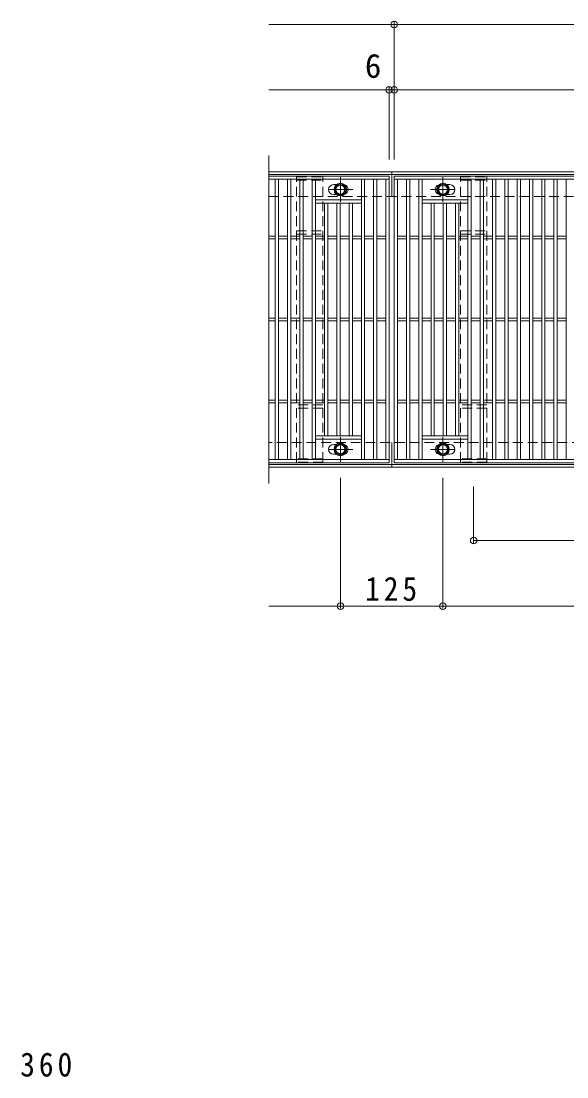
# Model space of a CAD drawing. Units: millimetres on the paper, enlarged 2 times, with parts at other scales. Extents: x -407 to 421, y -392 to 305.
# Drawn here: x -179.4 to -46.3, y 40.9 to 298.5 of the extents above; entities that cross this region are included whole.
import ezdxf
from ezdxf.enums import TextEntityAlignment as Align

# ---------------------------------------------------------------- set-up
doc = ezdxf.new("R2010")
doc.units = ezdxf.units.MM
doc.header["$LTSCALE"] = 2
doc.header["$PDMODE"] = 32
doc.header["$PDSIZE"] = 1.6
doc.linetypes.add('CHAIN1', pattern=[8, 5, -1, 1, -1])
doc.linetypes.add('DASHED1', pattern=[1.8, 1.2, -0.6])
for name, color, linetype, lineweight in [('C-1_躯体', 2, 'Continuous', 9), ('C-2_仕上', 3, 'Continuous', 9), ('C-4_文字', 7, 'Continuous', 9), ('C-8_ハッチ', 3, 'DASHED1', 9), ('C-B_衛生陶器', 2, 'Continuous', 9), ('D-4_文字', 7, 'Continuous', 9)]:
    doc.layers.add(name, color=color, linetype=linetype, lineweight=lineweight)
doc.styles.add('ＭＳ ゴシック', font='')
doc.styles.get('ＭＳ ゴシック').set_extended_font_data('MS Gothic')

msp = doc.modelspace()

# ---------------------------------------------------------------- linework, layer by layer
at = {"layer": 'C-1_躯体'}
for p, q in [((-119.021, 261.726), (140.979, 261.726)), ((-119.021, 261.126), (140.979, 261.126)), ((-89.021, 255.726), (-89.021, 261.726)), ((-89.021, 189.726), (-89.021, 195.726)), ((140.979, 190.326), (-119.021, 190.326)), ((140.979, 189.726), (-119.021, 189.726))]:
    msp.add_line(p, q, dxfattribs=at)
at = {"layer": 'C-1_躯体', "linetype": 'DASHED1'}
for p, q in [((-119.021, 255.726), (140.979, 255.726)), ((140.979, 195.726), (-119.021, 195.726))]:
    msp.add_line(p, q, dxfattribs=at)
at = {"layer": 'C-2_仕上'}
for p, q in [((-119.021, 265.726), (-119.021, 185.726)), ((-119.021, 260.726), (-89.621, 260.726)), ((-88.421, 260.726), (110.379, 260.726)), ((-88.421, 190.726), (-88.421, 260.726)), ((-119.021, 259.926), (-89.621, 259.926)), ((-117.421, 259.926), (-117.421, 191.526)), ((-116.621, 259.926), (-116.621, 191.526)), ((-114.421, 259.926), (-114.421, 191.526)), ((-113.621, 259.926), (-113.621, 191.526)), ((-111.421, 259.926), (-111.421, 191.526)), ((-110.621, 259.926), (-110.621, 191.526)), ((-108.421, 259.926), (-108.421, 191.526)), ((-107.621, 259.926), (-107.621, 191.526)), ((-103.221, 258.626), (-102.502, 258.626)), ((-96.421, 259.926), (-96.421, 191.526)), ((-95.621, 259.926), (-95.621, 191.526)), ((-93.421, 259.926), (-93.421, 191.526)), ((-92.621, 259.926), (-92.621, 191.526)), ((-90.421, 259.926), (-90.421, 191.526)), ((-88.421, 259.926), (110.379, 259.926)), ((-87.621, 259.926), (-87.621, 191.526)), ((-85.421, 259.926), (-85.421, 191.526)), ((-84.621, 259.926), (-84.621, 191.526)), ((-82.421, 259.926), (-82.421, 191.526)), ((-81.621, 259.926), (-81.621, 191.526)), ((-75.54, 258.626), (-74.821, 258.626)), ((-70.421, 259.926), (-70.421, 191.526)), ((-69.621, 259.926), (-69.621, 191.526)), ((-67.421, 259.926), (-67.421, 191.526)), ((-66.621, 259.926), (-66.621, 191.526)), ((-64.421, 259.926), (-64.421, 191.526)), ((-63.621, 259.926), (-63.621, 191.526)), ((-61.421, 259.926), (-61.421, 191.526)), ((-60.621, 259.926), (-60.621, 191.526)), ((-58.421, 259.926), (-58.421, 191.526)), ((-57.621, 259.926), (-57.621, 191.526)), ((-55.421, 259.926), (-55.421, 191.526)), ((-54.621, 259.926), (-54.621, 191.526)), ((-52.421, 259.926), (-52.421, 191.526)), ((-51.621, 259.926), (-51.621, 191.526)), ((-49.421, 259.926), (-49.421, 191.526)), ((-48.621, 259.926), (-48.621, 191.526)), ((-46.421, 259.926), (-46.421, 191.526)), ((-102.502, 256.226), (-103.221, 256.226)), ((-74.821, 256.226), (-75.54, 256.226)), ((-107.621, 254.926), (-96.421, 254.926)), ((-107.621, 254.126), (-96.421, 254.126)), ((-105.421, 254.126), (-105.421, 197.326)), ((-104.621, 254.126), (-104.621, 197.326)), ((-102.421, 254.126), (-102.421, 197.326)), ((-101.621, 254.126), (-101.621, 197.326)), ((-99.421, 254.126), (-99.421, 197.326)), ((-98.621, 254.126), (-98.621, 197.326)), ((-81.621, 254.926), (-70.421, 254.926)), ((-81.621, 254.126), (-70.421, 254.126)), ((-79.421, 254.126), (-79.421, 197.326)), ((-78.621, 254.126), (-78.621, 197.326)), ((-76.421, 254.126), (-76.421, 197.326)), ((-75.621, 254.126), (-75.621, 197.326)), ((-73.421, 254.126), (-73.421, 197.326)), ((-72.621, 254.126), (-72.621, 197.326)), ((-119.021, 246.026), (-117.421, 246.026)), ((-119.021, 245.426), (-117.421, 245.426)), ((-116.621, 246.026), (-114.421, 246.026)), ((-116.621, 245.426), (-114.421, 245.426)), ((-113.621, 246.026), (-111.421, 246.026)), ((-113.621, 245.426), (-111.421, 245.426)), ((-110.621, 246.026), (-108.421, 246.026)), ((-110.621, 245.426), (-108.421, 245.426)), ((-107.621, 246.026), (-105.421, 246.026)), ((-107.621, 245.426), (-105.421, 245.426)), ((-104.621, 246.026), (-102.421, 246.026)), ((-104.621, 245.426), (-102.421, 245.426)), ((-101.621, 246.026), (-99.421, 246.026)), ((-101.621, 245.426), (-99.421, 245.426)), ((-98.621, 246.026), (-96.421, 246.026)), ((-98.621, 245.426), (-96.421, 245.426)), ((-95.621, 246.026), (-93.421, 246.026)), ((-95.621, 245.426), (-93.421, 245.426)), ((-92.621, 246.026), (-90.421, 246.026)), ((-92.621, 245.426), (-90.421, 245.426)), ((-87.621, 246.026), (-85.421, 246.026)), ((-87.621, 245.426), (-85.421, 245.426)), ((-84.621, 246.026), (-82.421, 246.026)), ((-84.621, 245.426), (-82.421, 245.426)), ((-81.621, 246.026), (-79.421, 246.026)), ((-81.621, 245.426), (-79.421, 245.426)), ((-78.621, 246.026), (-76.421, 246.026)), ((-78.621, 245.426), (-76.421, 245.426)), ((-75.621, 246.026), (-73.421, 246.026)), ((-75.621, 245.426), (-73.421, 245.426)), ((-72.621, 246.026), (-70.421, 246.026)), ((-72.621, 245.426), (-70.421, 245.426)), ((-69.621, 246.026), (-67.421, 246.026)), ((-69.621, 245.426), (-67.421, 245.426)), ((-66.621, 246.026), (-64.421, 246.026)), ((-66.621, 245.426), (-64.421, 245.426)), ((-63.621, 246.026), (-61.421, 246.026)), ((-63.621, 245.426), (-61.421, 245.426)), ((-60.621, 246.026), (-58.421, 246.026)), ((-60.621, 245.426), (-58.421, 245.426)), ((-57.621, 246.026), (-55.421, 246.026)), ((-57.621, 245.426), (-55.421, 245.426)), ((-54.621, 246.026), (-52.421, 246.026)), ((-54.621, 245.426), (-52.421, 245.426)), ((-51.621, 246.026), (-49.421, 246.026)), ((-51.621, 245.426), (-49.421, 245.426)), ((-48.621, 246.026), (-46.421, 246.026)), ((-48.621, 245.426), (-46.421, 245.426)), ((-119.021, 226.026), (-117.421, 226.026)), ((-119.021, 225.426), (-117.421, 225.426)), ((-116.621, 226.026), (-114.421, 226.026)), ((-116.621, 225.426), (-114.421, 225.426)), ((-113.621, 226.026), (-111.421, 226.026)), ((-113.621, 225.426), (-111.421, 225.426)), ((-110.621, 226.026), (-108.421, 226.026)), ((-110.621, 225.426), (-108.421, 225.426)), ((-107.621, 226.026), (-105.421, 226.026)), ((-107.621, 225.426), (-105.421, 225.426)), ((-104.621, 226.026), (-102.421, 226.026)), ((-104.621, 225.426), (-102.421, 225.426)), ((-101.621, 226.026), (-99.421, 226.026)), ((-101.621, 225.426), (-99.421, 225.426)), ((-98.621, 226.026), (-96.421, 226.026)), ((-98.621, 225.426), (-96.421, 225.426)), ((-95.621, 226.026), (-93.421, 226.026)), ((-95.621, 225.426), (-93.421, 225.426)), ((-92.621, 226.026), (-90.421, 226.026)), ((-92.621, 225.426), (-90.421, 225.426)), ((-87.621, 226.026), (-85.421, 226.026)), ((-87.621, 225.426), (-85.421, 225.426)), ((-84.621, 226.026), (-82.421, 226.026)), ((-84.621, 225.426), (-82.421, 225.426)), ((-81.621, 226.026), (-79.421, 226.026)), ((-81.621, 225.426), (-79.421, 225.426)), ((-78.621, 226.026), (-76.421, 226.026)), ((-78.621, 225.426), (-76.421, 225.426)), ((-75.621, 226.026), (-73.421, 226.026)), ((-75.621, 225.426), (-73.421, 225.426)), ((-72.621, 226.026), (-70.421, 226.026)), ((-72.621, 225.426), (-70.421, 225.426)), ((-69.621, 226.026), (-67.421, 226.026)), ((-69.621, 225.426), (-67.421, 225.426)), ((-66.621, 226.026), (-64.421, 226.026)), ((-66.621, 225.426), (-64.421, 225.426)), ((-63.621, 226.026), (-61.421, 226.026)), ((-63.621, 225.426), (-61.421, 225.426)), ((-60.621, 226.026), (-58.421, 226.026)), ((-60.621, 225.426), (-58.421, 225.426)), ((-57.621, 226.026), (-55.421, 226.026)), ((-57.621, 225.426), (-55.421, 225.426)), ((-54.621, 226.026), (-52.421, 226.026)), ((-54.621, 225.426), (-52.421, 225.426)), ((-51.621, 226.026), (-49.421, 226.026)), ((-51.621, 225.426), (-49.421, 225.426)), ((-48.621, 226.026), (-46.421, 226.026)), ((-48.621, 225.426), (-46.421, 225.426)), ((-119.021, 206.026), (-117.421, 206.026)), ((-119.021, 205.426), (-117.421, 205.426)), ((-116.621, 206.026), (-114.421, 206.026)), ((-116.621, 205.426), (-114.421, 205.426)), ((-113.621, 206.026), (-111.421, 206.026)), ((-113.621, 205.426), (-111.421, 205.426)), ((-110.621, 206.026), (-108.421, 206.026)), ((-110.621, 205.426), (-108.421, 205.426)), ((-107.621, 206.026), (-105.421, 206.026)), ((-107.621, 205.426), (-105.421, 205.426)), ((-104.621, 206.026), (-102.421, 206.026)), ((-104.621, 205.426), (-102.421, 205.426)), ((-101.621, 206.026), (-99.421, 206.026)), ((-101.621, 205.426), (-99.421, 205.426)), ((-98.621, 206.026), (-96.421, 206.026)), ((-98.621, 205.426), (-96.421, 205.426)), ((-95.621, 206.026), (-93.421, 206.026)), ((-95.621, 205.426), (-93.421, 205.426)), ((-92.621, 206.026), (-90.421, 206.026)), ((-92.621, 205.426), (-90.421, 205.426)), ((-87.621, 206.026), (-85.421, 206.026)), ((-87.621, 205.426), (-85.421, 205.426)), ((-84.621, 206.026), (-82.421, 206.026)), ((-84.621, 205.426), (-82.421, 205.426)), ((-81.621, 206.026), (-79.421, 206.026)), ((-81.621, 205.426), (-79.421, 205.426)), ((-78.621, 206.026), (-76.421, 206.026)), ((-78.621, 205.426), (-76.421, 205.426)), ((-75.621, 206.026), (-73.421, 206.026)), ((-75.621, 205.426), (-73.421, 205.426)), ((-72.621, 206.026), (-70.421, 206.026)), ((-72.621, 205.426), (-70.421, 205.426)), ((-69.621, 206.026), (-67.421, 206.026)), ((-69.621, 205.426), (-67.421, 205.426)), ((-66.621, 206.026), (-64.421, 206.026)), ((-66.621, 205.426), (-64.421, 205.426)), ((-63.621, 206.026), (-61.421, 206.026)), ((-63.621, 205.426), (-61.421, 205.426)), ((-60.621, 206.026), (-58.421, 206.026)), ((-60.621, 205.426), (-58.421, 205.426)), ((-57.621, 206.026), (-55.421, 206.026)), ((-57.621, 205.426), (-55.421, 205.426)), ((-54.621, 206.026), (-52.421, 206.026)), ((-54.621, 205.426), (-52.421, 205.426)), ((-51.621, 206.026), (-49.421, 206.026)), ((-51.621, 205.426), (-49.421, 205.426)), ((-48.621, 206.026), (-46.421, 206.026)), ((-48.621, 205.426), (-46.421, 205.426)), ((-96.421, 197.326), (-107.621, 197.326)), ((-96.421, 196.526), (-107.621, 196.526)), ((-70.421, 197.326), (-81.621, 197.326)), ((-70.421, 196.526), (-81.621, 196.526)), ((-103.221, 195.226), (-102.502, 195.226)), ((-75.54, 195.226), (-74.821, 195.226)), ((-89.621, 191.526), (-119.021, 191.526)), ((-102.502, 192.826), (-103.221, 192.826)), ((110.379, 191.526), (-88.421, 191.526)), ((-74.821, 192.826), (-75.54, 192.826))]:
    msp.add_line(p, q, dxfattribs=at)
for points in [[(-89.621, 260.726), (-89.621, 190.726), (-119.021, 190.726)], [(110.379, 260.726), (110.379, 190.726), (-88.421, 190.726)]]:
    msp.add_lwpolyline(points, dxfattribs=at)
for centre, start, end in [((-103.221, 257.426), 90, 180), ((-100.821, 257.426), 0, 73.66518), ((-77.221, 257.426), 106.33482, 180), ((-74.821, 257.426), 0, 90), ((-103.221, 257.426), 180, 270), ((-100.821, 257.426), 286.33482, 0), ((-77.221, 257.426), 180, 253.66518), ((-74.821, 257.426), 270, 0), ((-103.221, 194.026), 90, 180), ((-103.221, 194.026), 180, 270), ((-100.821, 194.026), 0, 73.66518), ((-100.821, 194.026), 286.33482, 0), ((-77.221, 194.026), 106.33482, 180), ((-77.221, 194.026), 180, 253.66518), ((-74.821, 194.026), 0, 90), ((-74.821, 194.026), 270, 0)]:
    msp.add_arc(centre, 1.2, start, end, dxfattribs=at)
at = {"layer": 'C-4_文字'}
for p, q in [((-119.021, 297.726), (-88.421, 297.726)), ((-88.421, 298.326), (-88.421, 264.726)), ((-88.421, 297.726), (111.579, 297.726)), ((-119.021, 281.726), (-89.621, 281.726)), ((-89.621, 282.326), (-89.621, 264.726)), ((-89.621, 281.726), (-88.421, 281.726)), ((-88.421, 281.726), (110.379, 281.726)), ((-101.521, 155.186), (-101.521, 187.086)), ((-76.521, 155.186), (-76.521, 187.086)), ((-69.021, 171.186), (-69.021, 184.986)), ((-69.021, 171.786), (110.979, 171.786)), ((-119.021, 155.786), (-101.521, 155.786)), ((-101.521, 155.786), (-76.521, 155.786)), ((-76.521, 155.786), (98.479, 155.786))]:
    msp.add_line(p, q, dxfattribs=at)
for p in [(-88.421, 297.726), (-89.621, 281.726), (-88.421, 281.726), (-69.021, 171.786), (-101.521, 155.786), (-76.521, 155.786)]:
    msp.add_point(p, dxfattribs=at)
at = {"layer": 'C-8_ハッチ'}
for p, q in [((-112.221, 190.926), (-112.221, 260.526)), ((-112.221, 260.526), (-105.821, 260.526)), ((-105.821, 190.926), (-105.821, 260.526)), ((-72.221, 190.926), (-72.221, 260.526)), ((-72.221, 260.526), (-65.821, 260.526)), ((-65.821, 190.926), (-65.821, 260.526)), ((-112.221, 259.726), (-105.821, 259.726)), ((-72.221, 259.726), (-65.821, 259.726)), ((-112.221, 247.326), (-105.821, 247.326)), ((-72.221, 247.326), (-65.821, 247.326)), ((-112.221, 246.526), (-105.821, 246.526)), ((-72.221, 246.526), (-65.821, 246.526)), ((-105.821, 204.926), (-112.221, 204.926)), ((-105.821, 204.126), (-112.221, 204.126)), ((-65.821, 204.926), (-72.221, 204.926)), ((-65.821, 204.126), (-72.221, 204.126)), ((-105.821, 191.726), (-112.221, 191.726)), ((-105.821, 190.926), (-112.221, 190.926)), ((-65.821, 191.726), (-72.221, 191.726)), ((-65.821, 190.926), (-72.221, 190.926))]:
    msp.add_line(p, q, dxfattribs=at)
at = {"layer": 'C-B_衛生陶器', "color": 7, "linetype": 'CHAIN1'}
for p, q in [((-101.521, 254.426), (-101.521, 260.426)), ((-76.521, 254.426), (-76.521, 260.426)), ((-104.521, 257.426), (-98.521, 257.426)), ((-79.521, 257.426), (-73.521, 257.426)), ((-101.521, 191.026), (-101.521, 197.026)), ((-76.521, 191.026), (-76.521, 197.026)), ((-104.521, 194.026), (-98.521, 194.026)), ((-79.521, 194.026), (-73.521, 194.026))]:
    msp.add_line(p, q, dxfattribs=at)
at = {"layer": 'C-B_衛生陶器'}
for points in [[(-102.82, 256.676), (-101.521, 255.926), (-100.222, 256.676), (-100.222, 258.176), (-101.521, 258.926), (-102.82, 258.176)], [(-77.82, 256.676), (-76.521, 255.926), (-75.222, 256.676), (-75.222, 258.176), (-76.521, 258.926), (-77.82, 258.176)], [(-102.82, 193.276), (-101.521, 192.526), (-100.222, 193.276), (-100.222, 194.776), (-101.521, 195.526), (-102.82, 194.776)], [(-77.82, 193.276), (-76.521, 192.526), (-75.222, 193.276), (-75.222, 194.776), (-76.521, 195.526), (-77.82, 194.776)]]:
    msp.add_lwpolyline(points, close=True, dxfattribs=at)
for centre, radius in [((-101.521, 257.426), 1.55), ((-101.521, 257.426), 1.3), ((-101.521, 257.426), 1.1), ((-76.521, 257.426), 1.55), ((-76.521, 257.426), 1.3), ((-76.521, 257.426), 1.1), ((-101.521, 194.026), 1.55), ((-101.521, 194.026), 1.3), ((-101.521, 194.026), 1.1), ((-76.521, 194.026), 1.55), ((-76.521, 194.026), 1.3), ((-76.521, 194.026), 1.1)]:
    msp.add_circle(centre, radius, dxfattribs=at)

# ---------------------------------------------------------------- texts
at = {"layer": 'C-4_文字', "color": 2, "style": 'ＭＳ ゴシック'}
msp.add_text('6', height=5.865, dxfattribs=at).set_placement((-95.55, 282.926), align=Align.BOTTOM_LEFT)
at = {"layer": 'C-4_文字', "color": 2, "insert": (-95.521, 156.986), "char_height": 5.865, "attachment_point": 7, "style": 'ＭＳ ゴシック'}
msp.add_mtext('\\T1.27;\\W0.9;125', dxfattribs=at)
at = {"layer": 'D-4_文字', "color": 2, "insert": (-179.679, 40.926), "char_height": 5.865, "attachment_point": 7, "style": 'ＭＳ ゴシック'}
msp.add_mtext('\\T1.27;\\W0.9;360', dxfattribs=at)

doc.saveas('drawing.dxf')
